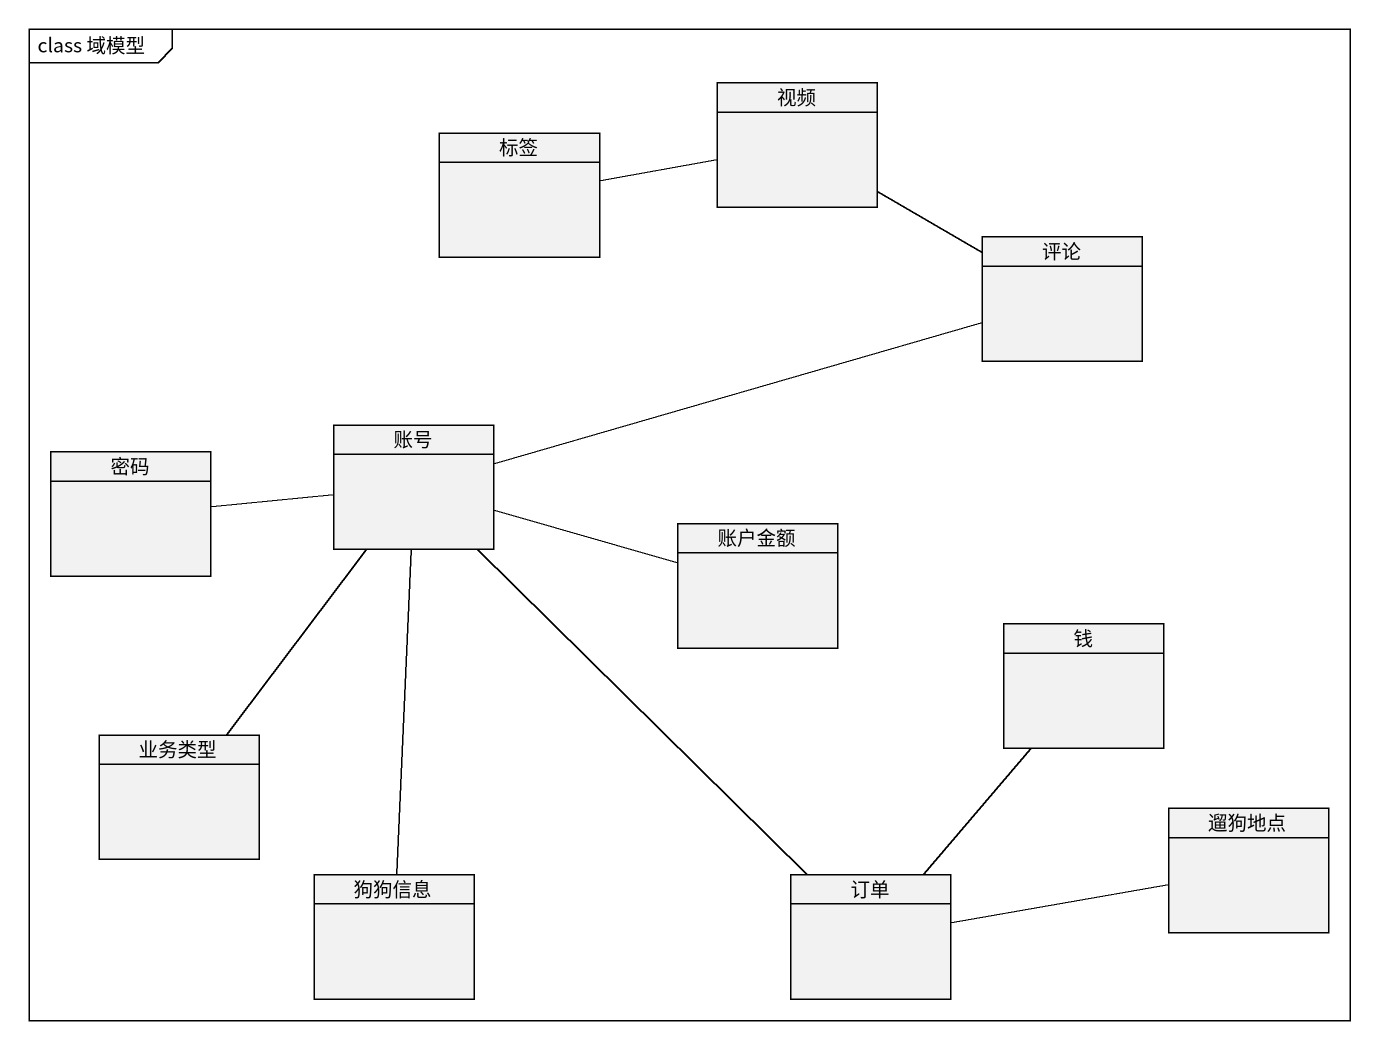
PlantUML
@startuml
mainframe class 域模型
hide circle
hide empty members
class 视频
class 标签
class 评论
class 密码
class 账号
class 账户金额
class 钱
class 业务类型
class 遛狗地点
class 狗狗信息
class 订单
标签 -right- 视频
评论 -left- 视频
密码 -right- 账号
账号 -right- 评论
账号 -right- 账户金额
钱 -- 订单
业务类型 -up- 账号
遛狗地点 -left- 订单
狗狗信息 -up- 账号
订单 -up- 账号
@enduml
